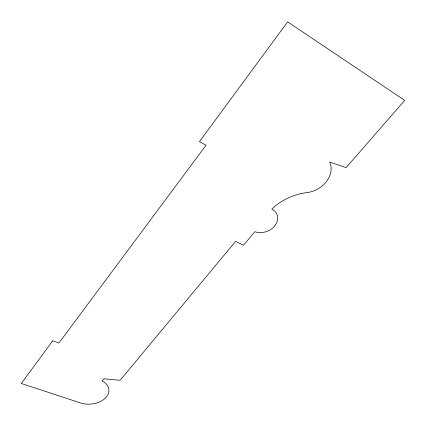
<?xml version="1.0" encoding="UTF-8"?>
<svg xmlns="http://www.w3.org/2000/svg" width="426" height="426" viewBox="0 0 426 426"><rect width="100%" height="100%" fill="white"/><g stroke="black" fill="none" stroke-linecap="round" stroke-linejoin="round"><path stroke-width="0.64" d="M52.733 340.8L21.3 383.48L82.08 403.449A19.261 12.924 -4.3 0 0 105.989 397.389A19.261 12.924 -4.3 0 0 102.133 380.876L103.853 378.773L120.105 380.296L235.61 241.382L243.528 245.216L254.886 231.712A15.432 12.152 -19.7 0 0 275.074 225.482A15.432 12.152 -19.7 0 0 271.847 209.075A48.532 36.966 -22.3 0 1 307.801 192.488A24.213 19.351 -26.5 0 0 329.671 161.992L346.12 167.615L404.7 100.398L287.656 21.87L199.443 141.64L206.062 145.234L58.9 343.036L52.733 340.8"/></g></svg>
